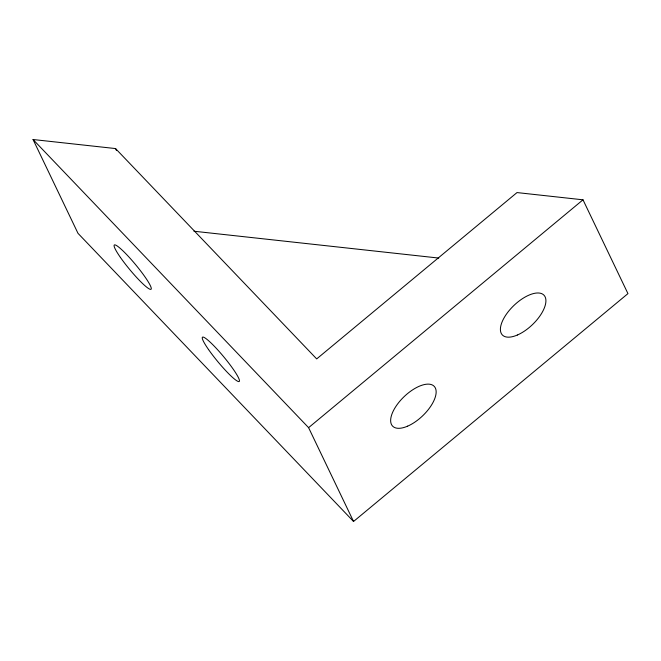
<?xml version="1.0" encoding="UTF-8"?>
<svg xmlns="http://www.w3.org/2000/svg" width="661" height="661" viewBox="0 0 661 661"><rect width="100%" height="100%" fill="white"/><g stroke="black" fill="none" stroke-linecap="round" stroke-linejoin="round"><path stroke-width="0.99" d="M353.544 521.479L308.596 427.667L583.002 199.812L627.95 293.616L353.544 521.479L77.998 233.333L33.05 139.521L115.543 148.568L316.693 358.915L517.009 192.574L583.002 199.812M193.962 231.226L438.739 258.063M33.05 139.521L308.596 427.667M115.543 148.568L116.435 150.427M120.401 257.393A28.787 3.826 50.3 0 0 150.948 289.328A28.787 3.826 50.3 0 0 126.681 254.601A28.787 3.826 50.3 0 0 120.401 257.393M208.57 349.595A28.787 3.826 50.3 0 0 239.117 381.537A28.787 3.826 50.3 0 0 214.858 346.81A28.787 3.826 50.3 0 0 208.57 349.595M407.606 426.163A28.787 13.336 -43.7 0 0 435.343 387.99A28.787 13.336 -43.7 0 0 397.228 404.499A28.787 13.336 -43.7 0 0 407.606 426.163M517.365 335.02A28.787 13.336 -43.7 0 0 545.11 296.847A28.787 13.336 -43.7 0 0 506.987 313.355A28.787 13.336 -43.7 0 0 517.365 335.02"/></g></svg>
